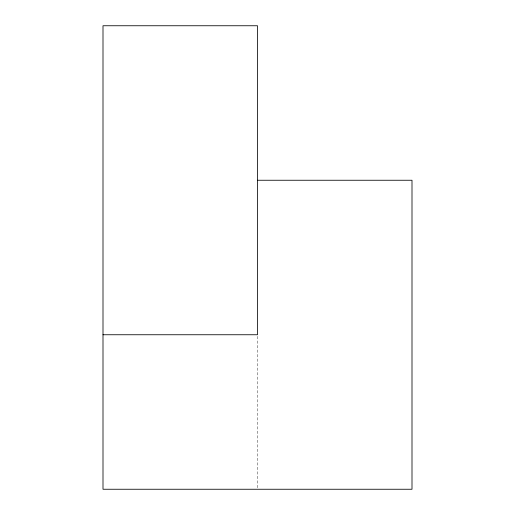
<?xml version="1.0" encoding="UTF-8"?>
<svg xmlns="http://www.w3.org/2000/svg" width="515" height="515" viewBox="0 0 515 515"><rect width="100%" height="100%" fill="white"/><g stroke="black" fill="none" stroke-linecap="round" stroke-linejoin="round"><path stroke-width="0.39" stroke-dasharray="2.58 1.93" d="M257.5 336.359L257.5 488.445"/><path stroke-width="0.77" d="M257.5 180.25L412 180.25L412 489.25L103 489.25L103 25.75L257.5 25.75L257.5 334.75L103 334.75"/></g></svg>
